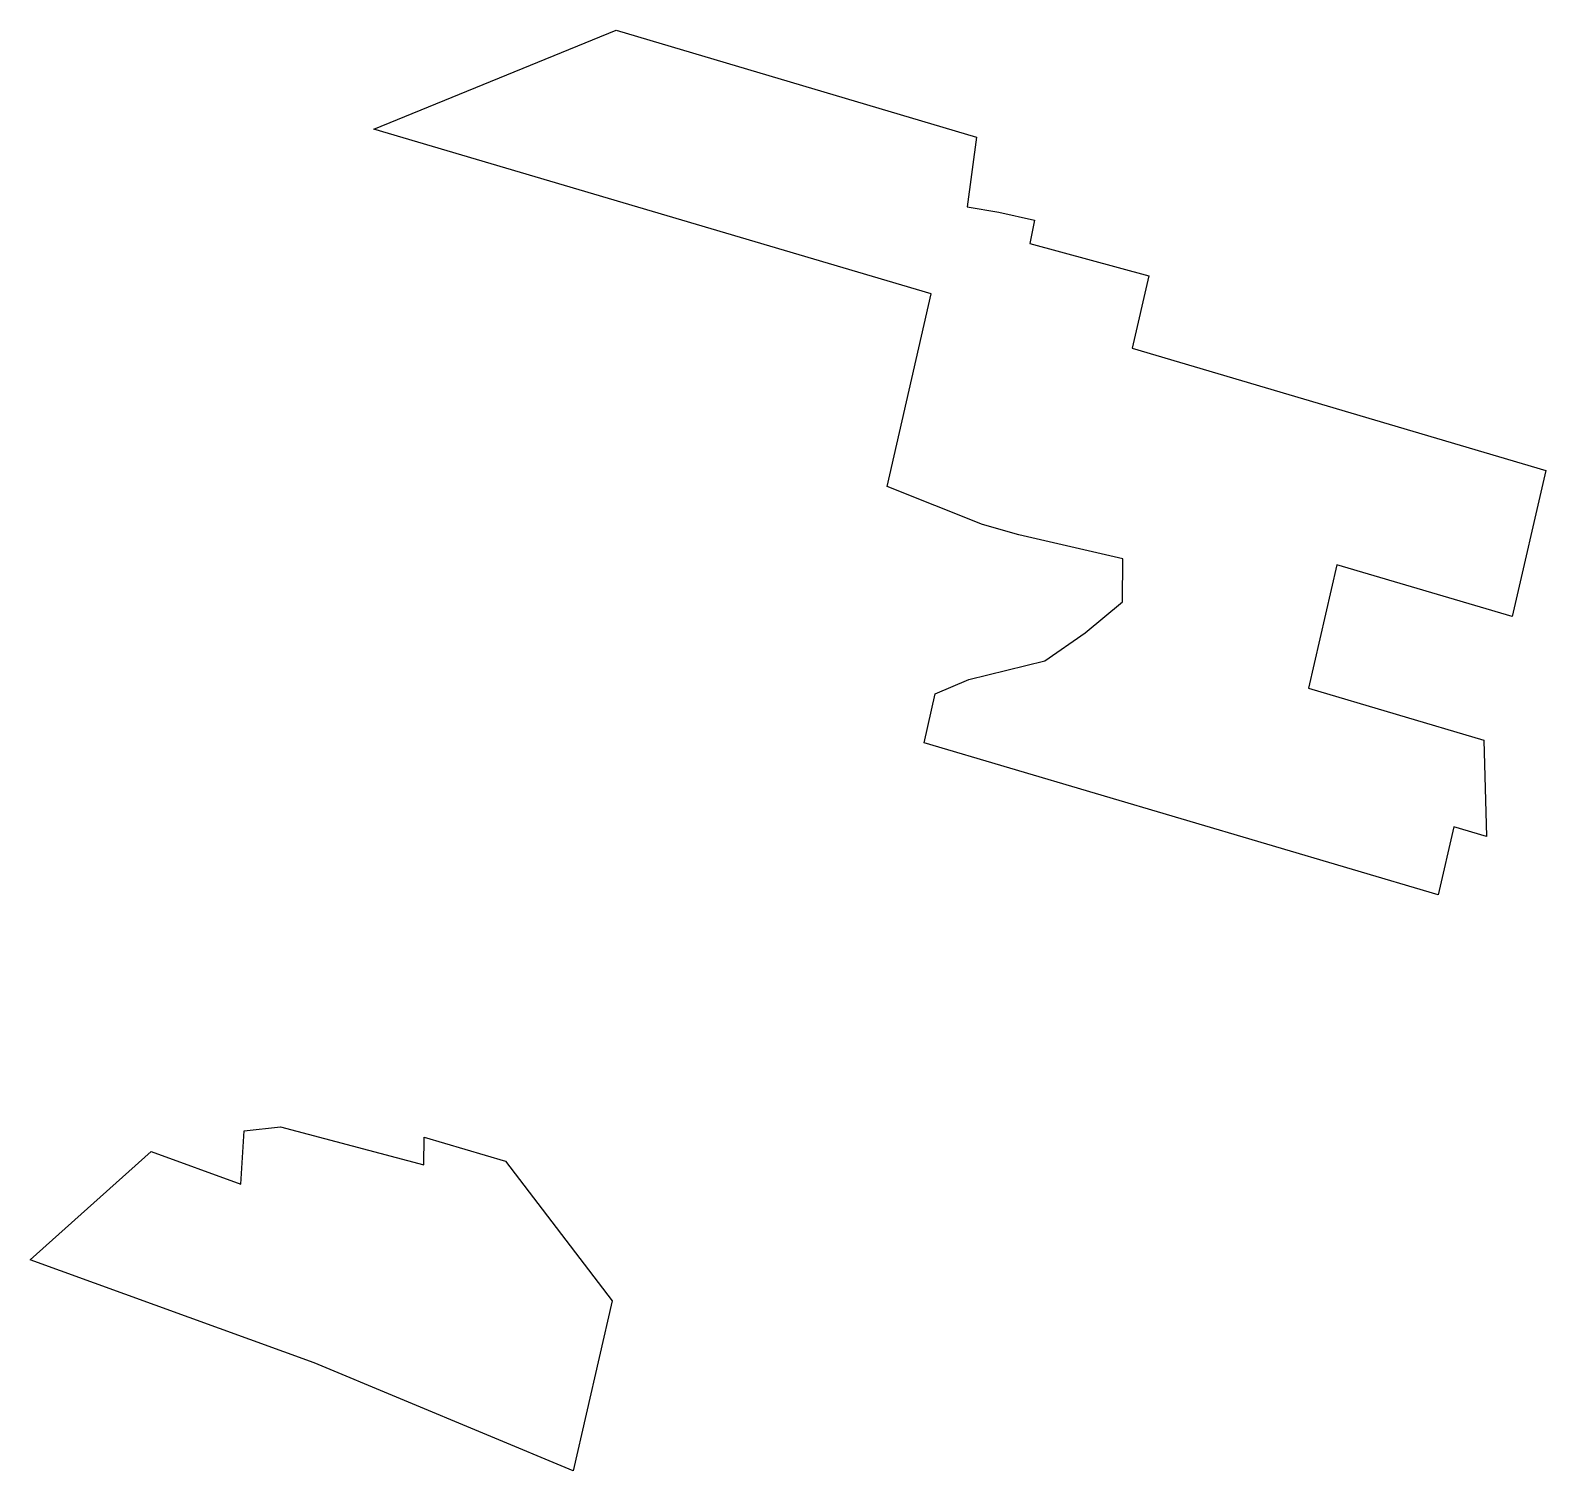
# Model space of a CAD drawing. Header units: metres. Extents: x 257090 to 257393, y 386112 to 386400.
import ezdxf

# ---------------------------------------------------------------- set-up
doc = ezdxf.new("R2010")
doc.units = ezdxf.units.M

msp = doc.modelspace()

# ---------------------------------------------------------------- linework, layer by layer
for points in [[(257261.612355, 386308.911433, -91.46021), (257270.439124, 386347.441161, -143.520013), (257159.009969, 386380.365502, -141.722292), (257207.4402, 386400.094063, -185.461328), (257279.436994, 386378.751791, -186.535616), (257277.596392, 386364.852177, -168.277747), (257283.900024, 386363.75955, -169.351124), (257291.05395, 386362.159297, -170.114647), (257290.129577, 386357.517611, -163.897061), (257313.912834, 386351.036511, -164.97011), (257310.601328, 386336.581456, -145.439027), (257393.2208, 386312.169608, -146.771954), (257386.526702, 386282.949201, -107.290528), (257351.463438, 386293.30946, -106.724841), (257345.810897, 386268.635551, -73.386459), (257380.87416, 386258.275293, -73.952145), (257381.37686, 386238.998483, -49.819679)], [(257381.37686, 386238.998483, -49.819679), (257374.874336, 386240.919805, -49.714771), (257371.763659, 386227.341388, -31.368166), (257268.975586, 386257.712519, -29.709853), (257271.226628, 386267.538543, -42.986377), (257277.926048, 386270.356878, -49.149502), (257293.101431, 386274.140731, -59.828561), (257301.167616, 386279.671599, -69.946715), (257308.677118, 386285.865999, -80.685706), (257308.698328, 386294.4582, -91.537625), (257287.943927, 386299.311537, -89.588601), (257280.693561, 386301.325659, -89.309875), (257261.612355, 386308.911433, -91.46021)], [(257198.881539, 386112.292306, 181.084505), (257147.127391, 386133.860536, 173.998604), (257090.367234, 386154.4422, 170.105276), (257114.523692, 386176.047809, 133.440596), (257132.467073, 386169.541057, 134.671816), (257133.088931, 386180.189935, 120.990623), (257140.367507, 386181.014091, 117.118915), (257169.00483, 386173.392013, 115.597438), (257169.103188, 386178.920408, 108.582138), (257185.325524, 386174.124625, 108.323593), (257206.658053, 386146.237569, 135.219046), (257198.881539, 386112.292306, 181.084505)]]:
    msp.add_polyline3d(points)

doc.saveas('drawing.dxf')
